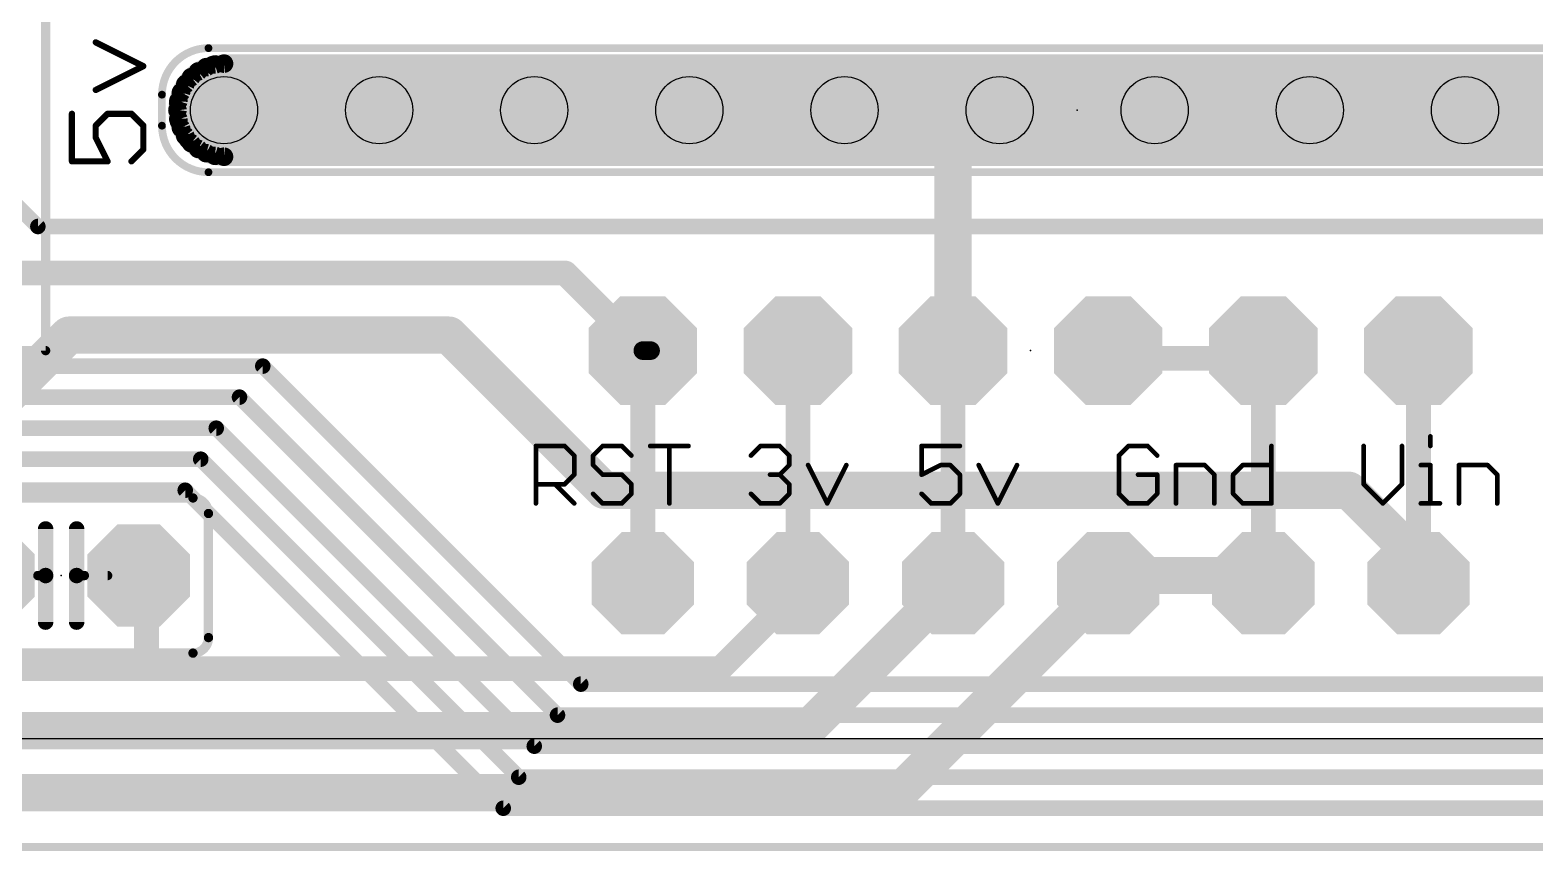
# Model space of a CAD drawing. Extents: x -0.4 to 91.5, y -0.3 to 57.4.
# Drawn here: x 34.67 to 59.31, y -0.06 to 13.38 of the extents above; entities that cross this region are included whole.
import ezdxf

# ---------------------------------------------------------------- set-up
doc = ezdxf.new("R2010")
doc.units = 0
for name, color, linetype in [('1', 12, 'CONTINUOUS'), ('16', 132, 'CONTINUOUS'), ('17', 110, 'CONTINUOUS'), ('20', 53, 'CONTINUOUS'), ('21', 253, 'CONTINUOUS'), ('22', 253, 'CONTINUOUS'), ('23', 53, 'CONTINUOUS'), ('51', 253, 'CONTINUOUS')]:
    doc.layers.add(name, color=color, linetype=linetype)

# ---------------------------------------------------------------- blocks, each defined once
blk = doc.blocks.new('OCTAGONP')
at = {"const_width": 0.5}
blk.add_lwpolyline([(-0.25, -0.1036), (-0.25, 0.1036), (-0.1036, 0.25), (0.1036, 0.25), (0.25, 0.1036), (0.25, -0.1036), (0.1036, -0.25), (-0.1036, -0.25), (-0.25, -0.1036), (-0.25, 0.1036)], dxfattribs=at)
blk = doc.blocks.new('ROUNDP')
at = {"const_width": 0.5}
blk.add_lwpolyline([(0, -0.25, 1), (0, 0.25, 1), (0, -0.25)], format="xyb", dxfattribs=at)
blk = doc.blocks.new('RECT')
blk.add_solid([(-0.5, -0.5), (0.5, -0.5), (-0.5, 0.5), (0.5, 0.5)])

msp = doc.modelspace()

# ---------------------------------------------------------------- linework, layer by layer
at = {"layer": '1'}
for points, const_width in [([(37.3072, 12.6038), (37.4227, 12.6986)], 0.3048), ([(37.4227, 12.6986), (37.5544, 12.769)], 0.3048), ([(37.5544, 12.769), (37.6973, 12.8124)], 0.3048), ([(37.6619, 12.8016), (65.9701, 12.8016)], 0.3048), ([(37.6973, 12.8124), (37.846, 12.827)], 0.3048), ([(37.846, 12.827), (65.786, 12.827)], 0.3048), ([(37.142, 12.3566), (37.2124, 12.4883)], 0.3048), ([(37.2124, 12.4883), (37.3072, 12.6038)], 0.3048), ([(37.2194, 12.4968), (66.4126, 12.4968)], 0.3048), ([(37.084, 12.065), (37.0986, 12.2137)], 0.3048), ([(37.0965, 12.192), (66.5355, 12.192)], 0.3048), ([(37.0986, 12.2137), (37.142, 12.3566)], 0.3048), ([(37.0986, 11.9163), (37.084, 12.065)], 0.3048), ([(37.142, 11.7734), (37.0986, 11.9163)], 0.3048), ([(37.1075, 11.8872), (66.5245, 11.8872)], 0.3048), ([(37.2124, 11.6417), (37.142, 11.7734)], 0.3048), ([(37.3072, 11.5262), (37.2124, 11.6417)], 0.3048), ([(37.2611, 11.5824), (66.371, 11.5824)], 0.3048), ([(37.4227, 11.4314), (37.3072, 11.5262)], 0.3048), ([(37.5544, 11.361), (37.4227, 11.4314)], 0.3048), ([(37.6973, 11.3176), (37.5544, 11.361)], 0.3048), ([(37.846, 11.303), (37.6973, 11.3176)], 0.3048), ([(65.786, 11.303), (37.846, 11.303)], 0.3048), ([(34.29, 10.668), (34.798, 10.16)], 0.254), ([(34.798, 10.16), (60.706, 10.16)], 0.254), ([(44.704, 8.128), (44.704, 8.255)], 0.4064), ([(44.704, 8.128), (44.704, 4.318)], 0.4064), ([(47.244, 4.318), (47.244, 8.128)], 0.4064), ([(49.784, 4.318), (49.784, 8.128)], 0.4064), ([(52.451, 8.001), (52.324, 8.128)], 0.4064), ([(54.864, 8.001), (52.451, 8.001)], 0.4064), ([(54.864, 8.001), (54.864, 8.128)], 0.4064), ([(54.864, 4.318), (54.864, 8.001)], 0.4064), ([(57.404, 4.318), (57.404, 8.128)], 0.4064), ([(32.258, 7.874), (38.481, 7.874)], 0.254), ([(38.481, 7.874), (43.688, 2.667)], 0.254), ([(32.004, 7.366), (38.1, 7.366)], 0.254), ([(38.1, 7.366), (43.307, 2.159)], 0.254), ([(31.623, 6.858), (37.719, 6.858)], 0.254), ([(37.719, 6.858), (42.926, 1.651)], 0.254), ([(31.242, 6.35), (37.465, 6.35)], 0.254), ([(37.465, 6.35), (42.672, 1.143)], 0.254), ([(30.988, 5.842), (37.211, 5.842)], 0.254), ([(37.211, 5.842), (42.418, 0.635)], 0.254), ([(47.244, 4.318), (47.371, 4.318)], 0.4064), ([(43.688, 2.667), (65.024, 2.667)], 0.254), ([(43.307, 2.159), (67.564, 2.159)], 0.254), ([(42.926, 1.651), (70.104, 1.651)], 0.254), ([(42.672, 1.143), (72.644, 1.143)], 0.254), ([(42.418, 0.635), (75.184, 0.635)], 0.254)]:
    msp.add_lwpolyline(points, dxfattribs=dict(at, const_width=const_width))
for points, const_width in [([(37.3867, 12.7658, 1), (37.4586, 12.6314)], 0.1524), ([(37.471, 12.6397, 1), (37.3743, 12.7575)], 0.1524), ([(37.5323, 12.8419, 1), (37.5765, 12.6961)], 0.1524), ([(37.5903, 12.7018, 1), (37.5185, 12.8362)], 0.1524), ([(37.6619, 12.8778, 1), (37.6619, 12.7254)], 0.1524), ([(37.6899, 12.8882, 1), (37.7048, 12.7365)], 0.1524), ([(37.7195, 12.7394, 1), (37.6752, 12.8853)], 0.1524), ([(37.846, 12.9032, 1), (37.846, 12.7508)], 0.1524), ([(37.8535, 12.7512, 1), (37.8385, 12.9028)], 0.1524), ([(37.1535, 12.5367, 1), (37.2713, 12.44)], 0.1524), ([(37.2194, 12.573, 1), (37.2194, 12.4206)], 0.1524), ([(37.2796, 12.4524, 1), (37.1452, 12.5243)], 0.1524), ([(37.2588, 12.6627, 1), (37.3555, 12.5449)], 0.1524), ([(37.3661, 12.5555, 1), (37.2483, 12.6522)], 0.1524), ([(37.0965, 12.2682, 1), (37.0965, 12.1158)], 0.1524), ([(37.1745, 12.2062, 1), (37.0228, 12.2211)], 0.1524), ([(37.0748, 12.3925, 1), (37.2092, 12.3207)], 0.1524), ([(37.2149, 12.3345, 1), (37.0691, 12.3787)], 0.1524), ([(37.1598, 12.0725, 1), (37.0082, 12.0575)], 0.1524), ([(37.0082, 12.0725, 1), (37.1598, 12.0575)], 0.1524), ([(37.0257, 12.2358, 1), (37.1716, 12.1915)], 0.1524), ([(37.1716, 11.9385, 1), (37.0257, 11.8942)], 0.1524), ([(37.0228, 11.9089, 1), (37.1745, 11.9238)], 0.1524), ([(37.1075, 11.9634, 1), (37.1075, 11.811)], 0.1524), ([(37.2092, 11.8093, 1), (37.0748, 11.7375)], 0.1524), ([(37.0691, 11.7513, 1), (37.2149, 11.7955)], 0.1524), ([(37.2713, 11.69, 1), (37.1535, 11.5933)], 0.1524), ([(37.1452, 11.6057, 1), (37.2796, 11.6776)], 0.1524), ([(37.2611, 11.6586, 1), (37.2611, 11.5062)], 0.1524), ([(37.3555, 11.5851, 1), (37.2588, 11.4673)], 0.1524), ([(37.2483, 11.4778, 1), (37.3661, 11.5745)], 0.1524), ([(37.4586, 11.4986, 1), (37.3867, 11.3642)], 0.1524), ([(37.3743, 11.3725, 1), (37.471, 11.4903)], 0.1524), ([(37.5765, 11.4339, 1), (37.5323, 11.2881)], 0.1524), ([(37.5185, 11.2938, 1), (37.5903, 11.4282)], 0.1524), ([(37.7048, 11.3935, 1), (37.6899, 11.2418)], 0.1524), ([(37.6752, 11.2447, 1), (37.7195, 11.3906)], 0.1524), ([(37.846, 11.3792, 1), (37.846, 11.2268)], 0.1524), ([(37.8385, 11.2272, 1), (37.8535, 11.3788)], 0.1524), ([(34.798, 10.2235, 1), (34.798, 10.0965)], 0.127), ([(34.7531, 10.1151, 1), (34.8429, 10.2049)], 0.127), ([(44.8056, 8.255, 1), (44.6024, 8.255)], 0.2032), ([(44.8056, 8.128, 1), (44.6024, 8.128)], 0.2032), ([(44.6024, 8.128, 1), (44.8056, 8.128)], 0.2032), ([(47.3456, 8.128, 1), (47.1424, 8.128)], 0.2032), ([(49.8856, 8.128, 1), (49.6824, 8.128)], 0.2032), ([(52.3958, 8.1998, 1), (52.2522, 8.0562)], 0.2032), ([(52.451, 8.1026, 1), (52.451, 7.8994)], 0.2032), ([(52.3792, 7.9292, 1), (52.5228, 8.0728)], 0.2032), ([(54.9656, 8.128, 1), (54.7624, 8.128)], 0.2032), ([(54.9656, 8.001, 1), (54.7624, 8.001)], 0.2032), ([(54.864, 7.8994, 1), (54.864, 8.1026)], 0.2032), ([(57.5056, 8.128, 1), (57.3024, 8.128)], 0.2032), ([(38.5259, 7.9189, 1), (38.4361, 7.8291)], 0.127), ([(38.481, 7.8105, 1), (38.481, 7.9375)], 0.127), ([(54.7624, 8.001, 1), (54.9656, 8.001)], 0.2032), ([(38.1449, 7.4109, 1), (38.0551, 7.3211)], 0.127), ([(38.1, 7.3025, 1), (38.1, 7.4295)], 0.127), ([(37.7639, 6.9029, 1), (37.6741, 6.8131)], 0.127), ([(37.719, 6.7945, 1), (37.719, 6.9215)], 0.127), ([(37.5099, 6.3949, 1), (37.4201, 6.3051)], 0.127), ([(37.465, 6.2865, 1), (37.465, 6.4135)], 0.127), ([(37.2559, 5.8869, 1), (37.1661, 5.7971)], 0.127), ([(37.211, 5.7785, 1), (37.211, 5.9055)], 0.127), ([(47.244, 4.4196, 1), (47.244, 4.2164)], 0.2032), ([(47.371, 4.2164, 1), (47.371, 4.4196)], 0.2032), ([(44.6024, 4.318, 1), (44.8056, 4.318)], 0.2032), ([(47.1424, 4.318, 1), (47.3456, 4.318)], 0.2032), ([(49.6824, 4.318, 1), (49.8856, 4.318)], 0.2032), ([(54.7624, 4.318, 1), (54.9656, 4.318)], 0.2032), ([(57.3024, 4.318, 1), (57.5056, 4.318)], 0.2032), ([(43.688, 2.7305, 1), (43.688, 2.6035)], 0.127), ([(43.6431, 2.6221, 1), (43.7329, 2.7119)], 0.127), ([(43.307, 2.2225, 1), (43.307, 2.0955)], 0.127), ([(43.2621, 2.1141, 1), (43.3519, 2.2039)], 0.127), ([(42.926, 1.7145, 1), (42.926, 1.5875)], 0.127), ([(42.8811, 1.6061, 1), (42.9709, 1.6959)], 0.127), ([(42.672, 1.2065, 1), (42.672, 1.0795)], 0.127), ([(42.6271, 1.0981, 1), (42.7169, 1.1879)], 0.127), ([(42.418, 0.6985, 1), (42.418, 0.5715)], 0.127), ([(42.3731, 0.5901, 1), (42.4629, 0.6799)], 0.127)]:
    msp.add_lwpolyline(points, format="xyb", dxfattribs=dict(at, const_width=const_width))
at = {"layer": '16'}
for points, const_width in [([(37.4227, 12.6986), (37.3072, 12.6038)], 0.3048), ([(37.5544, 12.769), (37.4227, 12.6986)], 0.3048), ([(37.6973, 12.8124), (37.5544, 12.769)], 0.3048), ([(37.6619, 12.8016), (65.9701, 12.8016)], 0.3048), ([(37.846, 12.827), (37.6973, 12.8124)], 0.3048), ([(65.786, 12.827), (37.846, 12.827)], 0.3048), ([(37.2124, 12.4883), (37.142, 12.3566)], 0.3048), ([(37.3072, 12.6038), (37.2124, 12.4883)], 0.3048), ([(37.2194, 12.4968), (66.4126, 12.4968)], 0.3048), ([(37.0986, 12.2137), (37.084, 12.065)], 0.3048), ([(37.0965, 12.192), (66.5355, 12.192)], 0.3048), ([(37.142, 12.3566), (37.0986, 12.2137)], 0.3048), ([(37.084, 12.065), (37.0986, 11.9163)], 0.3048), ([(37.0986, 11.9163), (37.142, 11.7734)], 0.3048), ([(37.1075, 11.8872), (66.5245, 11.8872)], 0.3048), ([(37.142, 11.7734), (37.2124, 11.6417)], 0.3048), ([(37.2124, 11.6417), (37.3072, 11.5262)], 0.3048), ([(37.261, 11.5824), (66.371, 11.5824)], 0.3048), ([(37.3072, 11.5262), (37.4227, 11.4314)], 0.3048), ([(37.4227, 11.4314), (37.5544, 11.361)], 0.3048), ([(49.784, 8.255), (49.784, 11.303)], 0.6096), ([(37.5544, 11.361), (37.6973, 11.3176)], 0.3048), ([(37.6973, 11.3176), (37.846, 11.303)], 0.3048), ([(37.846, 11.303), (65.786, 11.303)], 0.3048), ([(33.655, 9.398), (43.434, 9.398)], 0.4064), ([(43.434, 9.398), (44.704, 8.128)], 0.4064), ([(34.036, 7.112), (35.306, 8.382)], 0.6096), ([(35.306, 8.382), (41.529, 8.382)], 0.6096), ([(41.529, 8.382), (44.069, 5.842)], 0.6096), ([(44.704, 8.128), (44.831, 8.128)], 0.3048), ([(44.069, 5.842), (56.261, 5.842)], 0.6096), ([(56.261, 5.842), (57.404, 4.699)], 0.6096), ([(57.404, 4.699), (57.404, 4.318)], 0.6096), ([(52.197, 4.445), (52.07, 4.445)], 0.6096), ([(52.324, 4.318), (52.197, 4.445)], 0.6096), ([(52.197, 4.445), (54.737, 4.445)], 0.6096), ([(54.737, 4.445), (54.864, 4.318)], 0.6096), ([(36.576, 4.445), (36.449, 4.445)], 0.4064), ([(36.576, 2.921), (36.576, 4.445)], 0.4064), ([(47.244, 4.191), (47.244, 4.318)], 0.4064), ([(47.371, 1.905), (49.784, 4.318)], 0.6096), ([(48.895, 0.889), (52.324, 4.318)], 0.6096), ([(45.974, 2.921), (47.244, 4.191)], 0.4064), ([(32.131, 2.921), (36.576, 2.921)], 0.4064), ([(36.576, 2.921), (45.974, 2.921)], 0.4064), ([(34.29, 1.905), (47.371, 1.905)], 0.6096), ([(33.528, 0.889), (48.895, 0.889)], 0.6096)]:
    msp.add_lwpolyline(points, dxfattribs=dict(at, const_width=const_width))
for points, const_width in [([(37.3867, 12.7658, 1), (37.4586, 12.6314)], 0.1524), ([(37.471, 12.6397, 1), (37.3743, 12.7575)], 0.1524), ([(37.5323, 12.8419, 1), (37.5765, 12.6961)], 0.1524), ([(37.5903, 12.7018, 1), (37.5185, 12.8362)], 0.1524), ([(37.6619, 12.8778, 1), (37.6619, 12.7254)], 0.1524), ([(37.6899, 12.8882, 1), (37.7048, 12.7365)], 0.1524), ([(37.7195, 12.7394, 1), (37.6752, 12.8853)], 0.1524), ([(37.846, 12.9032, 1), (37.846, 12.7508)], 0.1524), ([(37.8535, 12.7512, 1), (37.8385, 12.9028)], 0.1524), ([(37.1535, 12.5367, 1), (37.2713, 12.44)], 0.1524), ([(37.2194, 12.573, 1), (37.2194, 12.4206)], 0.1524), ([(37.2796, 12.4524, 1), (37.1452, 12.5243)], 0.1524), ([(37.2588, 12.6627, 1), (37.3555, 12.5449)], 0.1524), ([(37.3661, 12.5555, 1), (37.2483, 12.6522)], 0.1524), ([(37.0965, 12.2682, 1), (37.0965, 12.1158)], 0.1524), ([(37.1745, 12.2062, 1), (37.0228, 12.2211)], 0.1524), ([(37.0748, 12.3925, 1), (37.2092, 12.3207)], 0.1524), ([(37.2149, 12.3345, 1), (37.0691, 12.3787)], 0.1524), ([(37.1598, 12.0725, 1), (37.0082, 12.0575)], 0.1524), ([(37.0082, 12.0725, 1), (37.1598, 12.0575)], 0.1524), ([(37.0257, 12.2358, 1), (37.1716, 12.1915)], 0.1524), ([(37.1716, 11.9385, 1), (37.0257, 11.8942)], 0.1524), ([(37.0228, 11.9089, 1), (37.1745, 11.9238)], 0.1524), ([(37.1075, 11.9634, 1), (37.1075, 11.811)], 0.1524), ([(37.2092, 11.8093, 1), (37.0748, 11.7375)], 0.1524), ([(37.0691, 11.7513, 1), (37.2149, 11.7955)], 0.1524), ([(37.2713, 11.69, 1), (37.1535, 11.5933)], 0.1524), ([(37.1452, 11.6057, 1), (37.2796, 11.6776)], 0.1524), ([(37.261, 11.6586, 1), (37.261, 11.5062)], 0.1524), ([(37.3555, 11.5851, 1), (37.2588, 11.4673)], 0.1524), ([(37.2483, 11.4778, 1), (37.3661, 11.5745)], 0.1524), ([(37.4586, 11.4986, 1), (37.3867, 11.3642)], 0.1524), ([(49.9364, 11.303, 1), (49.6316, 11.303)], 0.3048), ([(37.3743, 11.3725, 1), (37.471, 11.4903)], 0.1524), ([(37.5765, 11.4339, 1), (37.5323, 11.2881)], 0.1524), ([(37.5185, 11.2938, 1), (37.5903, 11.4282)], 0.1524), ([(37.7048, 11.3935, 1), (37.6899, 11.2418)], 0.1524), ([(37.6752, 11.2447, 1), (37.7195, 11.3906)], 0.1524), ([(37.846, 11.3792, 1), (37.846, 11.2268)], 0.1524), ([(37.8385, 11.2272, 1), (37.8535, 11.3788)], 0.1524), ([(43.5058, 9.4698, 1), (43.3622, 9.3262)], 0.2032), ([(43.434, 9.2964, 1), (43.434, 9.4996)], 0.2032), ([(35.306, 8.5344, 1), (35.306, 8.2296)], 0.3048), ([(35.4138, 8.2742, 1), (35.1982, 8.4898)], 0.3048), ([(41.6368, 8.4898, 1), (41.4212, 8.2742)], 0.3048), ([(41.529, 8.2296, 1), (41.529, 8.5344)], 0.3048), ([(49.6316, 8.255, 1), (49.9364, 8.255)], 0.3048), ([(44.6322, 8.0562, 1), (44.7758, 8.1998)], 0.2032), ([(44.704, 8.2042, 1), (44.704, 8.0518)], 0.1524), ([(44.831, 8.0518, 1), (44.831, 8.2042)], 0.1524), ([(44.069, 5.9944, 1), (44.069, 5.6896)], 0.3048), ([(43.9612, 5.7342, 1), (44.1768, 5.9498)], 0.3048), ([(56.3688, 5.9498, 1), (56.1532, 5.7342)], 0.3048), ([(56.261, 5.6896, 1), (56.261, 5.9944)], 0.3048), ([(57.5564, 4.699, 1), (57.2516, 4.699)], 0.3048), ([(57.2962, 4.5912, 1), (57.5118, 4.8068)], 0.3048), ([(52.07, 4.5974, 1), (52.07, 4.2926)], 0.3048), ([(52.3048, 4.5528, 1), (52.0892, 4.3372)], 0.3048), ([(52.197, 4.5974, 1), (52.197, 4.2926)], 0.3048), ([(52.197, 4.2926, 1), (52.197, 4.5974)], 0.3048), ([(54.8448, 4.5528, 1), (54.6292, 4.3372)], 0.3048), ([(54.737, 4.2926, 1), (54.737, 4.5974)], 0.3048), ([(36.449, 4.5466, 1), (36.449, 4.3434)], 0.2032), ([(36.6776, 4.445, 1), (36.4744, 4.445)], 0.2032), ([(36.576, 4.3434, 1), (36.576, 4.5466)], 0.2032), ([(47.3456, 4.318, 1), (47.1424, 4.318)], 0.2032), ([(49.8918, 4.2102, 1), (49.6762, 4.4258)], 0.3048), ([(52.4318, 4.2102, 1), (52.2162, 4.4258)], 0.3048), ([(52.2162, 4.2102, 1), (52.4318, 4.4258)], 0.3048), ([(54.7562, 4.2102, 1), (54.9718, 4.4258)], 0.3048), ([(57.2516, 4.318, 1), (57.5564, 4.318)], 0.3048), ([(47.1424, 4.191, 1), (47.3456, 4.191)], 0.2032), ([(47.3158, 4.1192, 1), (47.1722, 4.2628)], 0.2032), ([(36.576, 3.0226, 1), (36.576, 2.8194)], 0.2032), ([(36.4744, 2.921, 1), (36.6776, 2.921)], 0.2032), ([(36.576, 2.8194, 1), (36.576, 3.0226)], 0.2032), ([(45.9022, 2.9928, 1), (46.0458, 2.8492)], 0.2032), ([(45.974, 2.8194, 1), (45.974, 3.0226)], 0.2032), ([(47.2632, 2.0128, 1), (47.4788, 1.7972)], 0.3048), ([(47.371, 1.7526, 1), (47.371, 2.0574)], 0.3048), ([(48.7872, 0.9968, 1), (49.0028, 0.7812)], 0.3048), ([(48.895, 0.7366, 1), (48.895, 1.0414)], 0.3048)]:
    msp.add_lwpolyline(points, format="xyb", dxfattribs=dict(at, const_width=const_width))
at = {"layer": '20', "const_width": 0.127}
msp.add_lwpolyline([(78.74, 0), (12.7, 0)], dxfattribs=at)
at = {"layer": '20'}
for centre in [(37.846, 12.065), (40.386, 12.065), (42.926, 12.065), (45.466, 12.065), (48.006, 12.065), (50.546, 12.065), (53.086, 12.065), (55.626, 12.065), (58.166, 12.065)]:
    msp.add_circle(centre, 0.55, dxfattribs=at)
at = {"layer": '21'}
for points, const_width in [([(34.925, 8.128), (34.925, 43.688)], 0.1524), ([(36.5252, 12.786), (35.7456, 13.1758)], 0.1016), ([(37.592, 13.081), (66.04, 13.081)], 0.127), ([(35.7456, 12.3962), (36.5252, 12.786)], 0.1016), ([(36.83, 11.811), (36.83, 12.319)], 0.127), ([(35.3558, 12.0064), (35.3558, 11.2268)], 0.1016), ([(35.7456, 11.8115), (35.9405, 12.0064)], 0.1016), ([(35.7456, 11.6166), (35.7456, 11.8115)], 0.1016), ([(35.9405, 12.0064), (36.3303, 12.0064)], 0.1016), ([(36.3303, 12.0064), (36.5252, 11.8115)], 0.1016), ([(36.5252, 11.8115), (36.5252, 11.4217)], 0.1016), ([(35.9405, 11.2268), (35.7456, 11.6166)], 0.1016), ([(36.5252, 11.4217), (36.3303, 11.2268)], 0.1016), ([(35.3558, 11.2268), (35.9405, 11.2268)], 0.1016), ([(66.04, 11.049), (37.592, 11.049)], 0.127), ([(34.925, 8.128), (32.385, 8.128)], 0.1524), ([(57.5997, 6.7235), (57.5997, 6.5667)], 0.0762), ([(42.954, 5.6261), (42.954, 6.5667)], 0.0762), ([(42.954, 6.5667), (43.4243, 6.5667)], 0.0762), ([(43.4243, 6.5667), (43.5811, 6.4099)], 0.0762), ([(43.5811, 6.4099), (43.5811, 6.0964)], 0.0762), ([(44.0463, 6.5667), (43.8895, 6.4099)], 0.0762), ([(43.8895, 6.4099), (43.8895, 6.2532)], 0.0762), ([(44.3598, 6.5667), (44.0463, 6.5667)], 0.0762), ([(44.5166, 6.4099), (44.3598, 6.5667)], 0.0762), ([(44.825, 6.5667), (45.4521, 6.5667)], 0.0762), ([(45.1386, 5.6261), (45.1386, 6.5667)], 0.0762), ([(46.4744, 6.4099), (46.6312, 6.5667)], 0.0762), ([(46.6312, 6.5667), (46.9447, 6.5667)], 0.0762), ([(46.9447, 6.5667), (47.1015, 6.4099)], 0.0762), ([(47.1015, 6.4099), (47.1015, 6.2532)], 0.0762), ([(49.8955, 6.5667), (49.2684, 6.5667)], 0.0762), ([(49.2684, 6.5667), (49.2684, 6.0964)], 0.0762), ([(52.656, 6.5667), (52.4992, 6.4099)], 0.0762), ([(52.4992, 6.4099), (52.4992, 5.7829)], 0.0762), ([(52.9695, 6.5667), (52.656, 6.5667)], 0.0762), ([(53.1263, 6.4099), (52.9695, 6.5667)], 0.0762), ([(54.9973, 6.5667), (54.9973, 5.6261)], 0.0762), ([(56.5074, 6.5667), (56.5074, 5.9396)], 0.0762), ([(57.1345, 5.9396), (57.1345, 6.5667)], 0.0762), ([(43.8895, 6.2532), (44.0463, 6.0964)], 0.0762), ([(47.1015, 6.2532), (46.9447, 6.0964)], 0.0762), ([(47.4099, 6.2532), (47.7235, 5.6261)], 0.0762), ([(47.7235, 5.6261), (48.037, 6.2532)], 0.0762), ([(49.2684, 6.0964), (49.5819, 6.2532)], 0.0762), ([(49.5819, 6.2532), (49.7387, 6.2532)], 0.0762), ([(49.7387, 6.2532), (49.8955, 6.0964)], 0.0762), ([(50.2039, 6.2532), (50.5175, 5.6261)], 0.0762), ([(50.5175, 5.6261), (50.831, 6.2532)], 0.0762), ([(53.4347, 5.6261), (53.4347, 6.2532)], 0.0762), ([(53.4347, 6.2532), (53.905, 6.2532)], 0.0762), ([(53.905, 6.2532), (54.0618, 6.0964)], 0.0762), ([(54.3702, 6.0964), (54.527, 6.2532)], 0.0762), ([(54.527, 6.2532), (54.9973, 6.2532)], 0.0762), ([(57.4429, 6.2532), (57.5997, 6.2532)], 0.0762), ([(57.5997, 6.2532), (57.5997, 5.6261)], 0.0762), ([(58.0666, 5.6261), (58.0666, 6.2532)], 0.0762), ([(58.0666, 6.2532), (58.5369, 6.2532)], 0.0762), ([(58.5369, 6.2532), (58.6937, 6.0964)], 0.0762), ([(43.4243, 5.9396), (42.954, 5.9396)], 0.0762), ([(43.2675, 5.9396), (43.5811, 5.6261)], 0.0762), ([(43.5811, 6.0964), (43.4243, 5.9396)], 0.0762), ([(44.0463, 6.0964), (44.3598, 6.0964)], 0.0762), ([(44.3598, 6.0964), (44.5166, 5.9396)], 0.0762), ([(44.5166, 5.9396), (44.5166, 5.7829)], 0.0762), ([(46.9447, 6.0964), (46.7879, 6.0964)], 0.0762), ([(46.9447, 6.0964), (47.1015, 5.9396)], 0.0762), ([(47.1015, 5.9396), (47.1015, 5.7829)], 0.0762), ([(49.8955, 6.0964), (49.8955, 5.7829)], 0.0762), ([(53.1263, 6.0964), (52.8127, 6.0964)], 0.0762), ([(53.1263, 5.7829), (53.1263, 6.0964)], 0.0762), ([(54.0618, 6.0964), (54.0618, 5.6261)], 0.0762), ([(54.3702, 5.7829), (54.3702, 6.0964)], 0.0762), ([(56.5074, 5.9396), (56.8209, 5.6261)], 0.0762), ([(56.8209, 5.6261), (57.1345, 5.9396)], 0.0762), ([(58.6937, 6.0964), (58.6937, 5.6261)], 0.0762), ([(33.02, 5.715), (37.338, 5.715)], 0.1524), ([(44.0463, 5.6261), (43.8895, 5.7829)], 0.0762), ([(44.5166, 5.7829), (44.3598, 5.6261)], 0.0762), ([(46.6312, 5.6261), (46.4744, 5.7829)], 0.0762), ([(47.1015, 5.7829), (46.9447, 5.6261)], 0.0762), ([(49.4252, 5.6261), (49.2684, 5.7829)], 0.0762), ([(49.8955, 5.7829), (49.7387, 5.6261)], 0.0762), ([(52.4992, 5.7829), (52.656, 5.6261)], 0.0762), ([(52.9695, 5.6261), (53.1263, 5.7829)], 0.0762), ([(54.527, 5.6261), (54.3702, 5.7829)], 0.0762), ([(37.592, 3.429), (37.592, 5.461)], 0.1524), ([(44.3598, 5.6261), (44.0463, 5.6261)], 0.0762), ([(46.9447, 5.6261), (46.6312, 5.6261)], 0.0762), ([(49.7387, 5.6261), (49.4252, 5.6261)], 0.0762), ([(52.656, 5.6261), (52.9695, 5.6261)], 0.0762), ([(54.9973, 5.6261), (54.527, 5.6261)], 0.0762), ([(57.4429, 5.6261), (57.7565, 5.6261)], 0.0762), ([(34.925, 4.445), (34.925, 5.207)], 0.254), ([(35.433, 4.445), (35.433, 5.207)], 0.254), ([(34.798, 4.445), (34.925, 4.445)], 0.1524), ([(34.925, 4.445), (34.925, 3.683)], 0.254), ([(35.433, 3.683), (35.433, 4.445)], 0.254), ([(35.433, 4.445), (35.56, 4.445)], 0.1524), ([(37.338, 3.175), (33.02, 3.175)], 0.1524)]:
    msp.add_lwpolyline(points, dxfattribs=dict(at, const_width=const_width))
for points, const_width in [([(35.757, 13.1985, 1), (35.7342, 13.1531)], 0.0508), ([(37.592, 13.081, 0.4142), (36.83, 12.319)], 0.127), ([(37.592, 13.1128, 1), (37.592, 13.0493)], 0.0635), ([(37.592, 13.0493, 1), (37.592, 13.1128)], 0.0635), ([(36.5366, 12.7633, 1), (36.5138, 12.8087)], 0.0508), ([(36.5138, 12.7633, 1), (36.5366, 12.8087)], 0.0508), ([(35.7342, 12.4189, 1), (35.757, 12.3735)], 0.0508), ([(36.8618, 12.319, 1), (36.7982, 12.319)], 0.0635), ([(36.7982, 12.319, 1), (36.8618, 12.319)], 0.0635), ([(35.3812, 12.0064, 1), (35.3304, 12.0064)], 0.0508), ([(35.7276, 11.8295, 1), (35.7636, 11.7935)], 0.0508), ([(35.771, 11.8115, 1), (35.7202, 11.8115)], 0.0508), ([(35.9405, 12.0318, 1), (35.9405, 11.981)], 0.0508), ([(35.9585, 11.9884, 1), (35.9225, 12.0244)], 0.0508), ([(36.3483, 12.0244, 1), (36.3123, 11.9884)], 0.0508), ([(36.3303, 11.981, 1), (36.3303, 12.0318)], 0.0508), ([(36.5506, 11.8115, 1), (36.4998, 11.8115)], 0.0508), ([(36.5072, 11.7935, 1), (36.5432, 11.8295)], 0.0508), ([(36.8618, 11.811, 1), (36.7982, 11.811)], 0.0635), ([(36.7982, 11.811, 1), (36.8618, 11.811)], 0.0635), ([(36.83, 11.811, 0.4142), (37.592, 11.049)], 0.127), ([(35.7683, 11.628, 1), (35.7229, 11.6052)], 0.0508), ([(35.7202, 11.6166, 1), (35.771, 11.6166)], 0.0508), ([(36.4998, 11.4217, 1), (36.5506, 11.4217)], 0.0508), ([(36.5432, 11.4037, 1), (36.5072, 11.4397)], 0.0508), ([(35.3558, 11.2522, 1), (35.3558, 11.2014)], 0.0508), ([(35.3304, 11.2268, 1), (35.3812, 11.2268)], 0.0508), ([(35.9178, 11.2154, 1), (35.9632, 11.2382)], 0.0508), ([(35.9405, 11.2014, 1), (35.9405, 11.2522)], 0.0508), ([(36.3123, 11.2448, 1), (36.3483, 11.2088)], 0.0508), ([(37.592, 11.0808, 1), (37.592, 11.0173)], 0.0635), ([(37.592, 11.0173, 1), (37.592, 11.0808)], 0.0635), ([(34.8869, 8.128, 1), (34.9631, 8.128)], 0.0762), ([(34.925, 8.0899, 1), (34.925, 8.1661)], 0.0762), ([(57.6187, 6.7235, 1), (57.5806, 6.7235)], 0.0381), ([(42.954, 6.5858, 1), (42.954, 6.5477)], 0.0381), ([(42.9731, 6.5667, 1), (42.935, 6.5667)], 0.0381), ([(43.4378, 6.5802, 1), (43.4108, 6.5532)], 0.0381), ([(43.4243, 6.5477, 1), (43.4243, 6.5858)], 0.0381), ([(43.6001, 6.4099, 1), (43.562, 6.4099)], 0.0381), ([(43.5676, 6.3965, 1), (43.5945, 6.4234)], 0.0381), ([(43.9086, 6.4099, 1), (43.8705, 6.4099)], 0.0381), ([(43.876, 6.4234, 1), (43.903, 6.3965)], 0.0381), ([(44.0463, 6.5858, 1), (44.0463, 6.5477)], 0.0381), ([(44.0598, 6.5532, 1), (44.0328, 6.5802)], 0.0381), ([(44.3733, 6.5802, 1), (44.3463, 6.5532)], 0.0381), ([(44.3598, 6.5477, 1), (44.3598, 6.5858)], 0.0381), ([(44.5031, 6.3965, 1), (44.5301, 6.4234)], 0.0381), ([(44.825, 6.5858, 1), (44.825, 6.5477)], 0.0381), ([(45.1576, 6.5667, 1), (45.1195, 6.5667)], 0.0381), ([(45.4521, 6.5477, 1), (45.4521, 6.5858)], 0.0381), ([(46.4609, 6.4234, 1), (46.4879, 6.3965)], 0.0381), ([(46.6312, 6.5858, 1), (46.6312, 6.5477)], 0.0381), ([(46.6446, 6.5532, 1), (46.6177, 6.5802)], 0.0381), ([(46.9582, 6.5802, 1), (46.9312, 6.5532)], 0.0381), ([(46.9447, 6.5477, 1), (46.9447, 6.5858)], 0.0381), ([(47.1205, 6.4099, 1), (47.0824, 6.4099)], 0.0381), ([(47.088, 6.3965, 1), (47.1149, 6.4234)], 0.0381), ([(49.2874, 6.5667, 1), (49.2493, 6.5667)], 0.0381), ([(49.2684, 6.5858, 1), (49.2684, 6.5477)], 0.0381), ([(49.8955, 6.5477, 1), (49.8955, 6.5858)], 0.0381), ([(52.4857, 6.4234, 1), (52.5127, 6.3965)], 0.0381), ([(52.5183, 6.4099, 1), (52.4802, 6.4099)], 0.0381), ([(52.656, 6.5858, 1), (52.656, 6.5477)], 0.0381), ([(52.6694, 6.5532, 1), (52.6425, 6.5802)], 0.0381), ([(52.983, 6.5802, 1), (52.956, 6.5532)], 0.0381), ([(52.9695, 6.5477, 1), (52.9695, 6.5858)], 0.0381), ([(53.1128, 6.3965, 1), (53.1397, 6.4234)], 0.0381), ([(55.0164, 6.5667, 1), (54.9783, 6.5667)], 0.0381), ([(56.5265, 6.5667, 1), (56.4884, 6.5667)], 0.0381), ([(57.1535, 6.5667, 1), (57.1154, 6.5667)], 0.0381), ([(57.5806, 6.5667, 1), (57.6187, 6.5667)], 0.0381), ([(43.903, 6.2666, 1), (43.876, 6.2397)], 0.0381), ([(43.8705, 6.2532, 1), (43.9086, 6.2532)], 0.0381), ([(47.0824, 6.2532, 1), (47.1205, 6.2532)], 0.0381), ([(47.1149, 6.2397, 1), (47.088, 6.2666)], 0.0381), ([(47.427, 6.2617, 1), (47.3929, 6.2446)], 0.0381), ([(48.054, 6.2446, 1), (48.0199, 6.2617)], 0.0381), ([(49.5819, 6.2722, 1), (49.5819, 6.2341)], 0.0381), ([(49.5905, 6.2361, 1), (49.5734, 6.2702)], 0.0381), ([(49.7522, 6.2666, 1), (49.7252, 6.2397)], 0.0381), ([(49.7387, 6.2341, 1), (49.7387, 6.2722)], 0.0381), ([(50.221, 6.2617, 1), (50.1869, 6.2446)], 0.0381), ([(50.848, 6.2446, 1), (50.8139, 6.2617)], 0.0381), ([(53.4347, 6.2722, 1), (53.4347, 6.2341)], 0.0381), ([(53.4538, 6.2532, 1), (53.4157, 6.2532)], 0.0381), ([(53.9185, 6.2666, 1), (53.8915, 6.2397)], 0.0381), ([(53.905, 6.2341, 1), (53.905, 6.2722)], 0.0381), ([(54.527, 6.2722, 1), (54.527, 6.2341)], 0.0381), ([(54.5405, 6.2397, 1), (54.5135, 6.2666)], 0.0381), ([(54.9973, 6.2341, 1), (54.9973, 6.2722)], 0.0381), ([(57.4429, 6.2722, 1), (57.4429, 6.2341)], 0.0381), ([(57.6187, 6.2532, 1), (57.5806, 6.2532)], 0.0381), ([(57.5997, 6.2341, 1), (57.5997, 6.2722)], 0.0381), ([(58.0856, 6.2532, 1), (58.0475, 6.2532)], 0.0381), ([(58.0666, 6.2722, 1), (58.0666, 6.2341)], 0.0381), ([(58.5504, 6.2666, 1), (58.5234, 6.2397)], 0.0381), ([(58.5369, 6.2341, 1), (58.5369, 6.2722)], 0.0381), ([(42.954, 5.9587, 1), (42.954, 5.9206)], 0.0381), ([(43.281, 5.9531, 1), (43.2541, 5.9262)], 0.0381), ([(43.4108, 5.9531, 1), (43.4378, 5.9262)], 0.0381), ([(43.4243, 5.9206, 1), (43.4243, 5.9587)], 0.0381), ([(43.562, 6.0964, 1), (43.6001, 6.0964)], 0.0381), ([(43.5945, 6.0829, 1), (43.5676, 6.1099)], 0.0381), ([(44.0463, 6.1155, 1), (44.0463, 6.0774)], 0.0381), ([(44.0328, 6.0829, 1), (44.0598, 6.1099)], 0.0381), ([(44.3733, 6.1099, 1), (44.3463, 6.0829)], 0.0381), ([(44.3598, 6.0774, 1), (44.3598, 6.1155)], 0.0381), ([(44.5356, 5.9396, 1), (44.4975, 5.9396)], 0.0381), ([(44.5031, 5.9262, 1), (44.5301, 5.9531)], 0.0381), ([(46.7879, 6.1155, 1), (46.7879, 6.0774)], 0.0381), ([(46.9582, 6.1099, 1), (46.9312, 6.0829)], 0.0381), ([(46.9312, 6.1099, 1), (46.9582, 6.0829)], 0.0381), ([(46.9447, 6.0774, 1), (46.9447, 6.1155)], 0.0381), ([(47.1205, 5.9396, 1), (47.0824, 5.9396)], 0.0381), ([(47.088, 5.9262, 1), (47.1149, 5.9531)], 0.0381), ([(49.2493, 6.0964, 1), (49.2874, 6.0964)], 0.0381), ([(49.2599, 6.1134, 1), (49.2769, 6.0794)], 0.0381), ([(49.9145, 6.0964, 1), (49.8764, 6.0964)], 0.0381), ([(49.882, 6.0829, 1), (49.9089, 6.1099)], 0.0381), ([(52.8127, 6.1155, 1), (52.8127, 6.0774)], 0.0381), ([(53.1453, 6.0964, 1), (53.1072, 6.0964)], 0.0381), ([(53.1263, 6.0774, 1), (53.1263, 6.1155)], 0.0381), ([(54.0808, 6.0964, 1), (54.0427, 6.0964)], 0.0381), ([(54.0483, 6.0829, 1), (54.0753, 6.1099)], 0.0381), ([(54.3893, 6.0964, 1), (54.3512, 6.0964)], 0.0381), ([(54.3568, 6.1099, 1), (54.3837, 6.0829)], 0.0381), ([(56.5209, 5.9531, 1), (56.4939, 5.9262)], 0.0381), ([(56.4884, 5.9396, 1), (56.5265, 5.9396)], 0.0381), ([(57.1154, 5.9396, 1), (57.1535, 5.9396)], 0.0381), ([(57.1479, 5.9262, 1), (57.121, 5.9531)], 0.0381), ([(58.7127, 6.0964, 1), (58.6746, 6.0964)], 0.0381), ([(58.6802, 6.0829, 1), (58.7071, 6.1099)], 0.0381), ([(37.592, 5.461, 0.4142), (37.338, 5.715)], 0.1524), ([(37.338, 5.7531, 1), (37.338, 5.6769)], 0.0762), ([(37.338, 5.6769, 1), (37.338, 5.7531)], 0.0762), ([(43.903, 5.7963, 1), (43.876, 5.7694)], 0.0381), ([(44.4975, 5.7829, 1), (44.5356, 5.7829)], 0.0381), ([(44.5301, 5.7694, 1), (44.5031, 5.7963)], 0.0381), ([(46.4879, 5.7963, 1), (46.4609, 5.7694)], 0.0381), ([(47.0824, 5.7829, 1), (47.1205, 5.7829)], 0.0381), ([(47.1149, 5.7694, 1), (47.088, 5.7963)], 0.0381), ([(49.2819, 5.7963, 1), (49.2549, 5.7694)], 0.0381), ([(49.8764, 5.7829, 1), (49.9145, 5.7829)], 0.0381), ([(49.9089, 5.7694, 1), (49.882, 5.7963)], 0.0381), ([(52.5127, 5.7963, 1), (52.4857, 5.7694)], 0.0381), ([(52.4802, 5.7829, 1), (52.5183, 5.7829)], 0.0381), ([(53.1072, 5.7829, 1), (53.1453, 5.7829)], 0.0381), ([(53.1397, 5.7694, 1), (53.1128, 5.7963)], 0.0381), ([(54.3512, 5.7829, 1), (54.3893, 5.7829)], 0.0381), ([(54.3837, 5.7963, 1), (54.3568, 5.7694)], 0.0381), ([(37.6301, 5.461, 1), (37.5539, 5.461)], 0.0762), ([(37.5539, 5.461, 1), (37.6301, 5.461)], 0.0762), ([(42.935, 5.6261, 1), (42.9731, 5.6261)], 0.0381), ([(43.5676, 5.6126, 1), (43.5945, 5.6396)], 0.0381), ([(44.0463, 5.6452, 1), (44.0463, 5.6071)], 0.0381), ([(44.0328, 5.6126, 1), (44.0598, 5.6396)], 0.0381), ([(44.3463, 5.6396, 1), (44.3733, 5.6126)], 0.0381), ([(44.3598, 5.6071, 1), (44.3598, 5.6452)], 0.0381), ([(45.1195, 5.6261, 1), (45.1576, 5.6261)], 0.0381), ([(46.6312, 5.6452, 1), (46.6312, 5.6071)], 0.0381), ([(46.6177, 5.6126, 1), (46.6446, 5.6396)], 0.0381), ([(46.9312, 5.6396, 1), (46.9582, 5.6126)], 0.0381), ([(46.9447, 5.6071, 1), (46.9447, 5.6452)], 0.0381), ([(47.7064, 5.6346, 1), (47.7405, 5.6176)], 0.0381), ([(47.7064, 5.6176, 1), (47.7405, 5.6346)], 0.0381), ([(49.4252, 5.6452, 1), (49.4252, 5.6071)], 0.0381), ([(49.4117, 5.6126, 1), (49.4386, 5.6396)], 0.0381), ([(49.7252, 5.6396, 1), (49.7522, 5.6126)], 0.0381), ([(49.7387, 5.6071, 1), (49.7387, 5.6452)], 0.0381), ([(50.5004, 5.6346, 1), (50.5345, 5.6176)], 0.0381), ([(50.5004, 5.6176, 1), (50.5345, 5.6346)], 0.0381), ([(52.656, 5.6452, 1), (52.656, 5.6071)], 0.0381), ([(52.6425, 5.6126, 1), (52.6694, 5.6396)], 0.0381), ([(52.956, 5.6396, 1), (52.983, 5.6126)], 0.0381), ([(52.9695, 5.6071, 1), (52.9695, 5.6452)], 0.0381), ([(53.4157, 5.6261, 1), (53.4538, 5.6261)], 0.0381), ([(54.0427, 5.6261, 1), (54.0808, 5.6261)], 0.0381), ([(54.527, 5.6452, 1), (54.527, 5.6071)], 0.0381), ([(54.5135, 5.6126, 1), (54.5405, 5.6396)], 0.0381), ([(54.9783, 5.6261, 1), (55.0164, 5.6261)], 0.0381), ([(54.9973, 5.6071, 1), (54.9973, 5.6452)], 0.0381), ([(56.8075, 5.6396, 1), (56.8344, 5.6126)], 0.0381), ([(56.8075, 5.6126, 1), (56.8344, 5.6396)], 0.0381), ([(57.4429, 5.6452, 1), (57.4429, 5.6071)], 0.0381), ([(57.5806, 5.6261, 1), (57.6187, 5.6261)], 0.0381), ([(57.7565, 5.6071, 1), (57.7565, 5.6452)], 0.0381), ([(58.0475, 5.6261, 1), (58.0856, 5.6261)], 0.0381), ([(58.6746, 5.6261, 1), (58.7127, 5.6261)], 0.0381), ([(34.9885, 5.207, 1), (34.8615, 5.207)], 0.127), ([(35.4965, 5.207, 1), (35.3695, 5.207)], 0.127), ([(34.798, 4.4831, 1), (34.798, 4.4069)], 0.0762), ([(34.9885, 4.445, 1), (34.8615, 4.445)], 0.127), ([(34.8615, 4.445, 1), (34.9885, 4.445)], 0.127), ([(34.925, 4.4069, 1), (34.925, 4.4831)], 0.0762), ([(35.4965, 4.445, 1), (35.3695, 4.445)], 0.127), ([(35.3695, 4.445, 1), (35.4965, 4.445)], 0.127), ([(35.433, 4.4831, 1), (35.433, 4.4069)], 0.0762), ([(35.56, 4.4069, 1), (35.56, 4.4831)], 0.0762), ([(34.8615, 3.683, 1), (34.9885, 3.683)], 0.127), ([(35.3695, 3.683, 1), (35.4965, 3.683)], 0.127), ([(37.338, 3.175, 0.4142), (37.592, 3.429)], 0.1524), ([(37.6301, 3.429, 1), (37.5539, 3.429)], 0.0762), ([(37.5539, 3.429, 1), (37.6301, 3.429)], 0.0762), ([(37.338, 3.2131, 1), (37.338, 3.1369)], 0.0762), ([(37.338, 3.1369, 1), (37.338, 3.2131)], 0.0762)]:
    msp.add_lwpolyline(points, format="xyb", dxfattribs=dict(at, const_width=const_width))
at = {"layer": '22'}
msp.add_line((11.684, 1.778), (77.724, 1.778), dxfattribs=at)
at = {"layer": '23'}
for p in [(51.816, 12.065), (51.054, 8.128), (35.179, 4.445)]:
    msp.add_point(p, dxfattribs=at)
at = {"layer": '51', "const_width": 0.1524}
for points in [[(34.417, 4.445), (34.798, 4.445)], [(35.56, 4.445), (35.941, 4.445)]]:
    msp.add_lwpolyline(points, dxfattribs=at)
at = {"layer": '51', "const_width": 0.0762}
for points in [[(34.798, 4.4069, 1), (34.798, 4.4831)], [(35.56, 4.4831, 1), (35.56, 4.4069)], [(35.941, 4.4069, 1), (35.941, 4.4831)]]:
    msp.add_lwpolyline(points, format="xyb", dxfattribs=at)

# ---------------------------------------------------------------- block references
at = {"layer": '17'}
for name, p, xscale, yscale, rotation in [('OCTAGONP', (44.704, 8.128), 1.778, 1.778, 90), ('OCTAGONP', (44.704, 8.128), 1.778, 1.778, 90), ('ROUNDP', (44.704, 8.128), 1.524, 1.524, 90), ('OCTAGONP', (47.244, 8.128), 1.778, 1.778, 90), ('OCTAGONP', (47.244, 8.128), 1.778, 1.778, 90), ('ROUNDP', (47.244, 8.128), 1.524, 1.524, 90), ('OCTAGONP', (49.784, 8.128), 1.778, 1.778, 90), ('OCTAGONP', (49.784, 8.128), 1.778, 1.778, 90), ('ROUNDP', (49.784, 8.128), 1.524, 1.524, 90), ('OCTAGONP', (52.324, 8.128), 1.778, 1.778, 90), ('OCTAGONP', (52.324, 8.128), 1.778, 1.778, 90), ('ROUNDP', (52.324, 8.128), 1.524, 1.524, 90), ('OCTAGONP', (54.864, 8.128), 1.778, 1.778, 90), ('OCTAGONP', (54.864, 8.128), 1.778, 1.778, 90), ('ROUNDP', (54.864, 8.128), 1.524, 1.524, 90), ('OCTAGONP', (57.404, 8.128), 1.778, 1.778, 90), ('OCTAGONP', (57.404, 8.128), 1.778, 1.778, 90), ('ROUNDP', (57.404, 8.128), 1.524, 1.524, 90), ('OCTAGONP', (33.909, 4.445), 1.6764, 1.6764, 180), ('OCTAGONP', (33.909, 4.445), 1.6764, 1.6764, 180), ('OCTAGONP', (36.449, 4.445), 1.6764, 1.6764, 180), ('OCTAGONP', (36.449, 4.445), 1.6764, 1.6764, 180), ('ROUNDP', (36.449, 4.445), 1.3208, 1.3208, 180)]:
    msp.add_blockref(name, p, dxfattribs=dict(at, xscale=xscale, yscale=yscale, rotation=rotation))
for name, p, xscale, yscale in [('OCTAGONP', (44.704, 4.318), 1.6764, 1.6764), ('OCTAGONP', (44.704, 4.318), 1.6764, 1.6764), ('ROUNDP', (44.704, 4.318), 1.508, 1.508), ('OCTAGONP', (47.244, 4.318), 1.6764, 1.6764), ('OCTAGONP', (47.244, 4.318), 1.6764, 1.6764), ('ROUNDP', (47.244, 4.318), 1.508, 1.508), ('OCTAGONP', (49.784, 4.318), 1.6764, 1.6764), ('OCTAGONP', (49.784, 4.318), 1.6764, 1.6764), ('ROUNDP', (49.784, 4.318), 1.508, 1.508), ('OCTAGONP', (52.324, 4.318), 1.6764, 1.6764), ('OCTAGONP', (52.324, 4.318), 1.6764, 1.6764), ('ROUNDP', (52.324, 4.318), 1.508, 1.508), ('OCTAGONP', (54.864, 4.318), 1.6764, 1.6764), ('OCTAGONP', (54.864, 4.318), 1.6764, 1.6764), ('ROUNDP', (54.864, 4.318), 1.508, 1.508), ('OCTAGONP', (57.404, 4.318), 1.6764, 1.6764), ('OCTAGONP', (57.404, 4.318), 1.6764, 1.6764), ('ROUNDP', (57.404, 4.318), 1.508, 1.508)]:
    msp.add_blockref(name, p, dxfattribs=dict(at, xscale=xscale, yscale=yscale))
at = {"layer": '51', "xscale": 0.508, "yscale": 0.508}
for p in [(44.704, 8.128), (47.244, 8.128), (49.784, 8.128), (52.324, 8.128), (54.864, 8.128), (57.404, 8.128)]:
    msp.add_blockref('RECT', p, dxfattribs=at)

doc.saveas('drawing.dxf')
